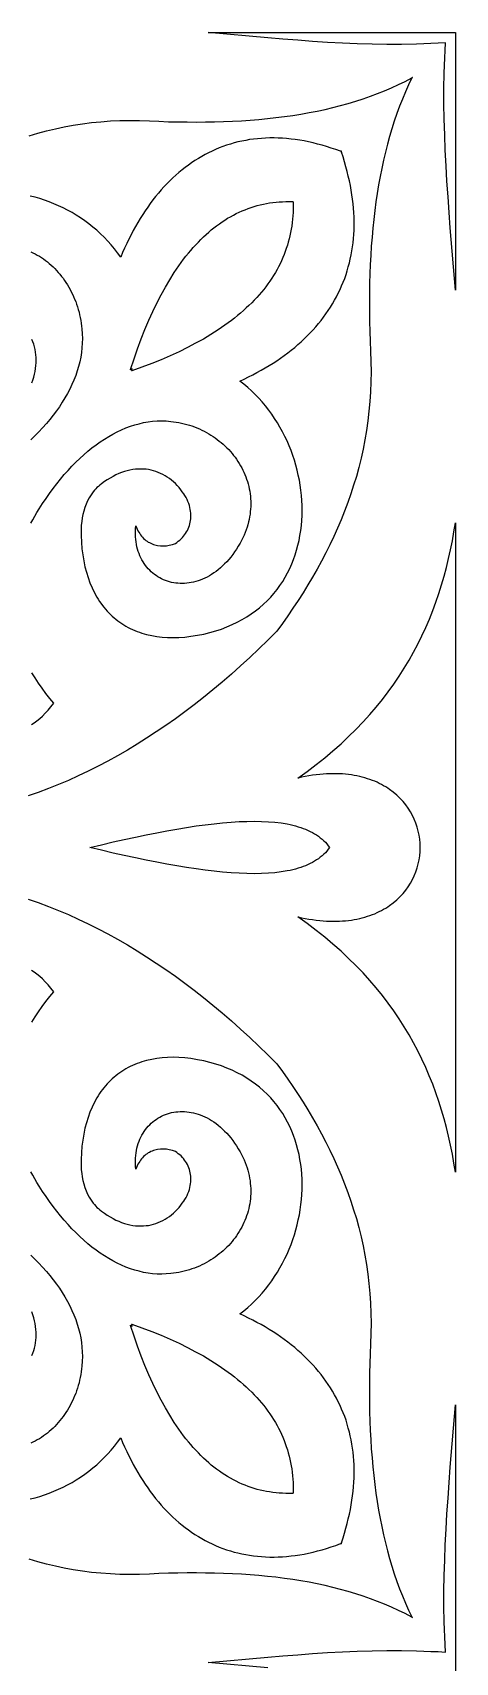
# Model space of a CAD drawing. Extents: x -375 to 375, y -1025 to 1025.
# Drawn here: x -165.5 to -125, y 156.1 to 312.1 of the extents above; entities that cross this region are included whole.
import ezdxf

# ---------------------------------------------------------------- set-up
doc = ezdxf.new("R2010")
doc.units = 0
doc.layers.add('LAYER_1', color=18, linetype='CONTINUOUS')

msp = doc.modelspace()

# ---------------------------------------------------------------- linework, layer by layer
at = {"layer": 'LAYER_1'}
for points in [[(-125, 287.47), (-125.49, 293.42), (-125.6, 294.9), (-125.71, 296.39), (-125.81, 297.88), (-125.9, 299.37), (-125.97, 300.85), (-126.03, 302.34), (-126.08, 303.82), (-126.1, 305.29), (-126.1, 306.76), (-126.07, 308.23), (-126.05, 308.96), (-126.02, 309.69), (-125.99, 310.41), (-125.94, 311.14), (-126.64, 311.1), (-127.34, 311.06), (-128.04, 311.03), (-128.74, 311), (-130.15, 310.98), (-131.56, 310.98), (-132.98, 311), (-134.4, 311.04), (-135.83, 311.11), (-137.25, 311.18), (-138.68, 311.28), (-140.11, 311.38), (-141.55, 311.49), (-142.98, 311.61), (-148.69, 312.12), (-125, 312.12)], [(-140.59, 295.94), (-140.58, 295.94), (-140.59, 295.93), (-140.59, 295.9), (-140.56, 295.9), (-140.55, 295.91), (-140.55, 295.9), (-140.53, 295.9), (-140.55, 295.88), (-140.54, 295.55), (-140.55, 295.22), (-140.56, 294.89), (-140.58, 294.56), (-140.6, 294.24), (-140.64, 293.92), (-140.68, 293.6), (-140.73, 293.29), (-140.79, 292.97), (-140.85, 292.66), (-140.93, 292.36), (-141.01, 292.05), (-141.1, 291.75), (-141.2, 291.45), (-141.3, 291.15), (-141.41, 290.86), (-141.53, 290.57), (-141.66, 290.28), (-141.8, 289.99), (-141.94, 289.7), (-142.09, 289.42), (-142.25, 289.14), (-142.42, 288.87), (-142.6, 288.59), (-142.78, 288.32), (-142.97, 288.05), (-143.17, 287.79), (-143.37, 287.52), (-143.59, 287.26), (-143.81, 287), (-144.04, 286.75), (-144.28, 286.49), (-144.52, 286.24), (-144.78, 285.99), (-145.04, 285.75), (-145.31, 285.5), (-145.58, 285.26), (-145.87, 285.02), (-146.16, 284.79), (-146.46, 284.56), (-147.08, 284.1), (-147.74, 283.65), (-148.43, 283.21), (-149.14, 282.78), (-149.89, 282.37), (-150.67, 281.96), (-151.48, 281.56), (-152.32, 281.18), (-153.19, 280.8), (-154.1, 280.44), (-155.03, 280.08), (-156, 279.74), (-156.02, 279.72), (-156.02, 279.72), (-156.02, 279.73), (-156.03, 279.72), (-156.03, 279.73), (-156.01, 279.75), (-155.96, 279.91), (-156.12, 279.86), (-156.13, 279.84), (-156.14, 279.84), (-156.13, 279.85), (-156.15, 279.85), (-156.14, 279.85), (-156.13, 279.87), (-155.79, 280.87), (-155.45, 281.85), (-155.1, 282.79), (-154.74, 283.69), (-154.37, 284.57), (-153.99, 285.41), (-153.6, 286.22), (-153.2, 287), (-152.79, 287.75), (-152.37, 288.46), (-151.93, 289.14), (-151.49, 289.79), (-151.27, 290.1), (-151.04, 290.41), (-150.82, 290.7), (-150.58, 290.99), (-150.35, 291.27), (-150.11, 291.54), (-149.87, 291.81), (-149.63, 292.06), (-149.39, 292.31), (-149.14, 292.55), (-148.89, 292.78), (-148.64, 293), (-148.39, 293.22), (-148.13, 293.42), (-147.88, 293.62), (-147.61, 293.81), (-147.35, 294), (-147.08, 294.17), (-146.82, 294.34), (-146.55, 294.49), (-146.27, 294.64), (-146, 294.79), (-145.72, 294.92), (-145.44, 295.04), (-145.15, 295.16), (-144.87, 295.27), (-144.58, 295.37), (-144.29, 295.46), (-144, 295.55), (-143.7, 295.63), (-143.4, 295.69), (-143.1, 295.75), (-142.8, 295.81), (-142.49, 295.85), (-142.18, 295.89), (-141.87, 295.91), (-141.56, 295.93), (-141.25, 295.94), (-140.93, 295.95), (-140.61, 295.94), (-140.59, 295.96)], [(-125, 203.01), (-125.14, 203.87), (-125.29, 204.73), (-125.47, 205.59), (-125.65, 206.44), (-125.86, 207.28), (-126.08, 208.12), (-126.33, 208.95), (-126.59, 209.78), (-126.87, 210.6), (-127.17, 211.42), (-127.5, 212.23), (-127.84, 213.03), (-128.21, 213.82), (-128.6, 214.61), (-129.01, 215.39), (-129.44, 216.16), (-129.9, 216.93), (-130.39, 217.69), (-130.9, 218.44), (-131.44, 219.18), (-132, 219.92), (-132.59, 220.65), (-133.21, 221.37), (-133.85, 222.08), (-134.53, 222.78), (-135.23, 223.47), (-135.96, 224.16), (-136.73, 224.83), (-137.52, 225.5), (-138.35, 226.15), (-139.21, 226.8), (-140.1, 227.44), (-139.74, 227.36), (-139.38, 227.29), (-139.03, 227.23), (-138.68, 227.18), (-138.34, 227.13), (-138, 227.1), (-137.67, 227.07), (-137.35, 227.05), (-137.03, 227.03), (-136.72, 227.03), (-136.42, 227.03), (-136.11, 227.04), (-135.82, 227.06), (-135.53, 227.08), (-135.25, 227.11), (-134.97, 227.14), (-134.7, 227.19), (-134.43, 227.24), (-134.17, 227.29), (-133.92, 227.36), (-133.67, 227.42), (-133.42, 227.5), (-133.19, 227.58), (-132.95, 227.66), (-132.73, 227.75), (-132.51, 227.85), (-132.29, 227.95), (-132.08, 228.06), (-131.88, 228.17), (-131.68, 228.28), (-131.49, 228.4), (-131.31, 228.53), (-130.95, 228.79), (-130.62, 229.07), (-130.31, 229.37), (-130.02, 229.67), (-129.76, 230), (-129.52, 230.33), (-129.3, 230.68), (-129.11, 231.03), (-128.94, 231.39), (-128.79, 231.76), (-128.66, 232.14), (-128.56, 232.52), (-128.48, 232.91), (-128.42, 233.3), (-128.39, 233.7), (-128.38, 234.09), (-128.38, 234.09), (-128.38, 234.09), (-128.39, 234.49), (-128.42, 234.88), (-128.48, 235.27), (-128.56, 235.66), (-128.66, 236.04), (-128.79, 236.42), (-128.94, 236.79), (-129.11, 237.15), (-129.3, 237.51), (-129.52, 237.85), (-129.76, 238.19), (-130.02, 238.51), (-130.31, 238.82), (-130.62, 239.11), (-130.95, 239.39), (-131.31, 239.65), (-131.49, 239.78), (-131.68, 239.9), (-131.88, 240.01), (-132.08, 240.13), (-132.29, 240.23), (-132.51, 240.33), (-132.73, 240.43), (-132.95, 240.52), (-133.19, 240.6), (-133.42, 240.68), (-133.67, 240.76), (-133.92, 240.83), (-134.17, 240.89), (-134.43, 240.94), (-134.7, 240.99), (-134.97, 241.04), (-135.25, 241.07), (-135.53, 241.1), (-135.82, 241.13), (-136.11, 241.14), (-136.42, 241.15), (-136.72, 241.15), (-137.03, 241.15), (-137.35, 241.13), (-137.67, 241.11), (-138, 241.09), (-138.34, 241.05), (-138.68, 241), (-139.03, 240.95), (-139.38, 240.89), (-139.74, 240.82), (-140.1, 240.74), (-139.21, 241.38), (-138.35, 242.03), (-137.52, 242.69), (-136.73, 243.35), (-135.96, 244.03), (-135.23, 244.71), (-134.53, 245.4), (-133.85, 246.11), (-133.21, 246.82), (-132.59, 247.54), (-132, 248.26), (-131.44, 249), (-130.9, 249.74), (-130.39, 250.49), (-129.9, 251.25), (-129.44, 252.02), (-129.01, 252.79), (-128.59, 253.57), (-128.21, 254.36), (-127.84, 255.16), (-127.49, 255.96), (-127.17, 256.77), (-126.87, 257.58), (-126.59, 258.4), (-126.33, 259.23), (-126.08, 260.06), (-125.86, 260.9), (-125.65, 261.75), (-125.47, 262.6), (-125.29, 263.45), (-125.14, 264.31), (-125, 265.18)], [(-143.58, 236.59), (-142.92, 236.56), (-142.29, 236.51), (-141.69, 236.44), (-141.12, 236.34), (-140.84, 236.28), (-140.58, 236.22), (-140.32, 236.16), (-140.06, 236.08), (-139.82, 236), (-139.58, 235.92), (-139.35, 235.83), (-139.12, 235.73), (-138.91, 235.63), (-138.7, 235.52), (-138.5, 235.41), (-138.31, 235.29), (-138.12, 235.16), (-137.95, 235.03), (-137.78, 234.89), (-137.62, 234.74), (-137.46, 234.59), (-137.32, 234.43), (-137.18, 234.26), (-137.05, 234.09), (-137.05, 234.09), (-137.05, 234.09), (-137.05, 234.09), (-137.05, 234.09), (-137.05, 234.09), (-137.05, 234.09), (-137.18, 233.92), (-137.32, 233.75), (-137.46, 233.59), (-137.62, 233.44), (-137.78, 233.29), (-137.95, 233.16), (-138.12, 233.02), (-138.31, 232.9), (-138.5, 232.77), (-138.7, 232.66), (-138.91, 232.55), (-139.12, 232.45), (-139.35, 232.35), (-139.58, 232.26), (-139.82, 232.18), (-140.06, 232.1), (-140.32, 232.03), (-140.58, 231.96), (-140.84, 231.9), (-141.12, 231.84), (-141.69, 231.75), (-142.29, 231.67), (-142.92, 231.62), (-143.58, 231.59), (-144.27, 231.58), (-144.99, 231.59), (-145.73, 231.62), (-146.5, 231.66), (-147.3, 231.73), (-148.12, 231.81), (-148.98, 231.92), (-149.85, 232.04), (-150.76, 232.17), (-151.69, 232.33), (-152.64, 232.5), (-153.62, 232.68), (-154.63, 232.88), (-155.66, 233.09), (-156.72, 233.32), (-157.79, 233.56), (-158.9, 233.82), (-160.03, 234.09), (-160.03, 234.09), (-160.03, 234.09), (-160.03, 234.09), (-160.02, 234.09), (-160.03, 234.09), (-160.03, 234.09), (-160.03, 234.09), (-160.03, 234.09), (-158.9, 234.36), (-157.79, 234.62), (-156.72, 234.86), (-155.66, 235.09), (-154.63, 235.3), (-153.62, 235.5), (-152.64, 235.69), (-151.69, 235.86), (-150.76, 236.01), (-149.85, 236.15), (-148.98, 236.26), (-148.12, 236.37), (-147.3, 236.45), (-146.5, 236.52), (-145.73, 236.57), (-144.99, 236.59), (-144.27, 236.6)], [(-156, 188.44), (-155.03, 188.1), (-154.1, 187.74), (-153.19, 187.38), (-152.32, 187), (-151.48, 186.62), (-150.67, 186.22), (-149.89, 185.81), (-149.14, 185.4), (-148.43, 184.97), (-147.74, 184.53), (-147.08, 184.08), (-146.46, 183.63), (-146.16, 183.39), (-145.87, 183.16), (-145.58, 182.92), (-145.31, 182.68), (-145.04, 182.44), (-144.78, 182.19), (-144.52, 181.94), (-144.28, 181.69), (-144.04, 181.44), (-143.81, 181.18), (-143.59, 180.92), (-143.37, 180.66), (-143.17, 180.4), (-142.97, 180.13), (-142.78, 179.86), (-142.6, 179.59), (-142.42, 179.32), (-142.25, 179.04), (-142.09, 178.76), (-141.94, 178.48), (-141.8, 178.19), (-141.66, 177.91), (-141.53, 177.62), (-141.41, 177.32), (-141.3, 177.03), (-141.2, 176.73), (-141.1, 176.43), (-141.01, 176.13), (-140.93, 175.82), (-140.85, 175.52), (-140.79, 175.21), (-140.73, 174.89), (-140.68, 174.58), (-140.64, 174.26), (-140.6, 173.94), (-140.58, 173.62), (-140.56, 173.29), (-140.55, 172.96), (-140.54, 172.63), (-140.55, 172.3), (-140.53, 172.29), (-140.55, 172.29), (-140.55, 172.27), (-140.56, 172.29), (-140.59, 172.29), (-140.59, 172.25), (-140.58, 172.24), (-140.59, 172.24), (-140.59, 172.22), (-140.61, 172.24), (-140.93, 172.23), (-141.25, 172.24), (-141.56, 172.25), (-141.87, 172.27), (-142.18, 172.3), (-142.49, 172.33), (-142.8, 172.38), (-143.1, 172.43), (-143.4, 172.49), (-143.7, 172.56), (-144, 172.63), (-144.29, 172.72), (-144.58, 172.81), (-144.87, 172.91), (-145.15, 173.02), (-145.44, 173.14), (-145.72, 173.26), (-146, 173.4), (-146.27, 173.54), (-146.55, 173.69), (-146.82, 173.85), (-147.08, 174.01), (-147.35, 174.19), (-147.61, 174.37), (-147.88, 174.56), (-148.13, 174.76), (-148.39, 174.96), (-148.64, 175.18), (-148.89, 175.4), (-149.14, 175.63), (-149.39, 175.87), (-149.63, 176.12), (-149.87, 176.37), (-150.11, 176.64), (-150.35, 176.91), (-150.58, 177.19), (-150.82, 177.48), (-151.04, 177.77), (-151.27, 178.08), (-151.49, 178.39), (-151.93, 179.04), (-152.37, 179.72), (-152.79, 180.43), (-153.2, 181.18), (-153.6, 181.96), (-153.99, 182.77), (-154.37, 183.61), (-154.74, 184.49), (-155.1, 185.39), (-155.45, 186.33), (-155.79, 187.31), (-156.13, 188.31), (-156.14, 188.33), (-156.15, 188.34), (-156.13, 188.33), (-156.14, 188.34), (-156.13, 188.34), (-156.12, 188.32), (-155.96, 188.27), (-156.01, 188.43), (-156.03, 188.45), (-156.03, 188.46), (-156.02, 188.45), (-156.02, 188.46), (-156.02, 188.46)]]:
    msp.add_lwpolyline(points, close=True, dxfattribs=at)
for points in [[(-165.84, 302.24), (-165.01, 302.49), (-164.18, 302.71), (-163.33, 302.91), (-162.48, 303.09), (-161.61, 303.25), (-160.74, 303.39), (-159.86, 303.5), (-158.96, 303.59), (-158.06, 303.66), (-157.14, 303.7), (-156.21, 303.71), (-155.27, 303.7), (-154.32, 303.67), (-153.41, 303.63), (-152.5, 303.59), (-151.6, 303.57), (-150.71, 303.56), (-149.82, 303.55), (-148.94, 303.56), (-148.07, 303.57), (-147.21, 303.6), (-146.35, 303.63), (-145.5, 303.68), (-144.66, 303.74), (-143.83, 303.81), (-143.01, 303.88), (-142.19, 303.98), (-141.39, 304.08), (-140.59, 304.19), (-139.8, 304.32), (-139.02, 304.46), (-138.25, 304.61), (-137.49, 304.77), (-136.74, 304.95), (-136, 305.14), (-135.27, 305.34), (-134.55, 305.55), (-133.84, 305.78), (-133.14, 306.03), (-132.45, 306.28), (-131.78, 306.55), (-131.11, 306.84), (-130.45, 307.14), (-129.81, 307.45), (-129.18, 307.78), (-129.12, 307.84), (-129.13, 307.82), (-129.11, 307.83), (-129.17, 307.78), (-129.48, 307.12), (-129.79, 306.45), (-130.08, 305.76), (-130.35, 305.07), (-130.61, 304.36), (-130.86, 303.65), (-131.09, 302.92), (-131.31, 302.18), (-131.52, 301.43), (-131.71, 300.67), (-131.9, 299.9), (-132.06, 299.12), (-132.22, 298.33), (-132.37, 297.53), (-132.5, 296.72), (-132.62, 295.9), (-132.73, 295.07), (-132.83, 294.23), (-132.92, 293.38), (-132.99, 292.53), (-133.06, 291.66), (-133.11, 290.79), (-133.16, 289.91), (-133.19, 289.02), (-133.22, 288.12), (-133.23, 287.21), (-133.24, 286.3), (-133.23, 285.37), (-133.22, 284.45), (-133.2, 283.51), (-133.16, 282.56), (-133.12, 281.61), (-133.09, 280.63), (-133.08, 279.65), (-133.1, 278.68), (-133.14, 277.73), (-133.2, 276.79), (-133.28, 275.86), (-133.39, 274.94), (-133.52, 274.03), (-133.68, 273.13), (-133.85, 272.24), (-134.04, 271.36), (-134.26, 270.49), (-134.49, 269.63), (-134.75, 268.78), (-135.02, 267.94), (-135.31, 267.11), (-135.62, 266.28), (-135.95, 265.47), (-136.29, 264.66), (-136.65, 263.86), (-137.03, 263.07), (-137.42, 262.29), (-137.83, 261.51), (-138.25, 260.74), (-138.69, 259.98), (-139.14, 259.23), (-139.6, 258.48), (-140.08, 257.73), (-140.57, 257), (-141.07, 256.26), (-141.58, 255.54), (-142.1, 254.82), (-142.97, 253.95), (-143.83, 253.11), (-144.71, 252.28), (-145.58, 251.48), (-146.46, 250.69), (-147.35, 249.93), (-148.24, 249.19), (-149.13, 248.46), (-150.03, 247.76), (-150.93, 247.07), (-151.83, 246.41), (-152.74, 245.77), (-153.66, 245.15), (-154.58, 244.55), (-155.5, 243.97), (-156.43, 243.41), (-157.36, 242.88), (-158.29, 242.36), (-159.23, 241.87), (-160.18, 241.4), (-161.13, 240.95), (-162.08, 240.52), (-163.04, 240.12), (-164, 239.74), (-164.97, 239.37), (-165.94, 239.04)], [(-165.69, 265.14), (-165.5, 265.48), (-165.3, 265.83), (-165.09, 266.18), (-164.88, 266.53), (-164.55, 267.03), (-164.22, 267.52), (-163.88, 268), (-163.54, 268.47), (-163.19, 268.92), (-162.84, 269.36), (-162.48, 269.79), (-162.11, 270.2), (-161.74, 270.59), (-161.37, 270.98), (-160.99, 271.34), (-160.61, 271.69), (-160.22, 272.03), (-159.82, 272.35), (-159.43, 272.65), (-159.03, 272.93), (-158.63, 273.2), (-158.22, 273.45), (-157.81, 273.68), (-157.4, 273.9), (-156.98, 274.09), (-156.56, 274.27), (-156.14, 274.42), (-155.72, 274.56), (-155.29, 274.67), (-154.87, 274.77), (-154.44, 274.84), (-154.01, 274.9), (-153.58, 274.93), (-153.14, 274.94), (-152.71, 274.93), (-152.27, 274.89), (-152.01, 274.86), (-151.75, 274.82), (-151.49, 274.78), (-151.23, 274.72), (-150.98, 274.67), (-150.73, 274.6), (-150.48, 274.53), (-150.24, 274.45), (-150, 274.36), (-149.76, 274.27), (-149.53, 274.17), (-149.3, 274.06), (-149.08, 273.95), (-148.85, 273.83), (-148.64, 273.71), (-148.42, 273.58), (-148.22, 273.45), (-148.01, 273.31), (-147.81, 273.16), (-147.62, 273.01), (-147.43, 272.86), (-147.25, 272.7), (-147.07, 272.53), (-146.89, 272.36), (-146.72, 272.19), (-146.56, 272.01), (-146.4, 271.83), (-146.25, 271.64), (-146.11, 271.45), (-145.97, 271.26), (-145.83, 271.06), (-145.71, 270.86), (-145.58, 270.65), (-145.47, 270.44), (-145.36, 270.23), (-145.26, 270.02), (-145.17, 269.8), (-145.08, 269.58), (-145, 269.35), (-144.92, 269.13), (-144.86, 268.9), (-144.8, 268.67), (-144.75, 268.43), (-144.7, 268.2), (-144.67, 267.96), (-144.64, 267.72), (-144.62, 267.48), (-144.61, 267.24), (-144.61, 266.99), (-144.61, 266.75), (-144.62, 266.5), (-144.65, 266.25), (-144.68, 266.01), (-144.72, 265.76), (-144.76, 265.51), (-144.82, 265.26), (-144.89, 265), (-144.96, 264.75), (-145.05, 264.5), (-145.15, 264.25), (-145.25, 264), (-145.37, 263.75), (-145.49, 263.49), (-145.62, 263.24), (-145.8, 262.95), (-145.97, 262.67), (-146.15, 262.4), (-146.34, 262.15), (-146.52, 261.9), (-146.72, 261.67), (-146.91, 261.45), (-147.11, 261.24), (-147.31, 261.05), (-147.52, 260.86), (-147.72, 260.69), (-147.93, 260.53), (-148.14, 260.38), (-148.36, 260.24), (-148.57, 260.11), (-148.79, 259.99), (-149, 259.88), (-149.22, 259.79), (-149.44, 259.7), (-149.66, 259.62), (-149.87, 259.56), (-150.09, 259.5), (-150.31, 259.46), (-150.52, 259.42), (-150.74, 259.4), (-150.95, 259.38), (-151.17, 259.38), (-151.38, 259.38), (-151.58, 259.39), (-151.79, 259.41), (-151.99, 259.44), (-152.19, 259.48), (-152.39, 259.53), (-152.59, 259.59), (-152.78, 259.66), (-152.96, 259.73), (-153.15, 259.82), (-153.32, 259.91), (-153.5, 260.01), (-153.67, 260.12), (-153.83, 260.24), (-153.99, 260.36), (-154.14, 260.49), (-154.29, 260.63), (-154.43, 260.78), (-154.57, 260.94), (-154.69, 261.1), (-154.81, 261.27), (-154.93, 261.45), (-155.04, 261.63), (-155.14, 261.82), (-155.23, 262.02), (-155.31, 262.23), (-155.39, 262.44), (-155.45, 262.65), (-155.51, 262.88), (-155.56, 263.11), (-155.6, 263.35), (-155.63, 263.59), (-155.65, 263.84), (-155.66, 264.09), (-155.65, 264.35), (-155.64, 264.62), (-155.62, 264.89), (-155.56, 264.72), (-155.49, 264.57), (-155.42, 264.42), (-155.34, 264.28), (-155.25, 264.15), (-155.17, 264.02), (-155.07, 263.9), (-154.97, 263.79), (-154.87, 263.69), (-154.77, 263.59), (-154.66, 263.5), (-154.54, 263.42), (-154.43, 263.34), (-154.31, 263.28), (-154.18, 263.22), (-154.06, 263.16), (-153.93, 263.11), (-153.8, 263.07), (-153.66, 263.04), (-153.53, 263.01), (-153.26, 262.98), (-152.97, 262.97), (-152.69, 262.99), (-152.41, 263.04), (-152.12, 263.11), (-151.83, 263.2), (-151.69, 263.3), (-151.55, 263.41), (-151.41, 263.52), (-151.28, 263.64), (-151.16, 263.76), (-151.05, 263.89), (-150.95, 264.02), (-150.85, 264.16), (-150.76, 264.3), (-150.68, 264.44), (-150.61, 264.59), (-150.54, 264.75), (-150.49, 264.91), (-150.44, 265.07), (-150.4, 265.24), (-150.37, 265.4), (-150.35, 265.57), (-150.34, 265.75), (-150.34, 265.93), (-150.35, 266.1), (-150.37, 266.28), (-150.4, 266.47), (-150.44, 266.65), (-150.49, 266.84), (-150.55, 267.02), (-150.63, 267.21), (-150.71, 267.4), (-150.81, 267.59), (-150.92, 267.78), (-151.03, 267.97), (-151.17, 268.16), (-151.31, 268.34), (-151.48, 268.55), (-151.65, 268.74), (-151.83, 268.93), (-152.01, 269.1), (-152.2, 269.26), (-152.4, 269.42), (-152.6, 269.56), (-152.81, 269.69), (-153.03, 269.81), (-153.24, 269.91), (-153.47, 270.01), (-153.69, 270.09), (-153.93, 270.17), (-154.16, 270.23), (-154.4, 270.27), (-154.64, 270.31), (-154.89, 270.33), (-155.14, 270.33), (-155.4, 270.33), (-155.65, 270.31), (-155.91, 270.27), (-156.18, 270.23), (-156.44, 270.16), (-156.71, 270.09), (-156.98, 269.99), (-157.25, 269.89), (-157.53, 269.76), (-157.8, 269.63), (-158.08, 269.47), (-158.36, 269.3), (-158.63, 269.12), (-158.91, 268.91), (-159.06, 268.8), (-159.2, 268.67), (-159.34, 268.55), (-159.46, 268.42), (-159.58, 268.29), (-159.7, 268.15), (-159.9, 267.87), (-160.09, 267.58), (-160.25, 267.27), (-160.39, 266.96), (-160.51, 266.64), (-160.61, 266.31), (-160.69, 265.98), (-160.75, 265.65), (-160.8, 265.31), (-160.84, 264.97), (-160.85, 264.63), (-160.86, 264.29), (-160.85, 263.95), (-160.83, 263.32), (-160.78, 262.7), (-160.7, 262.11), (-160.61, 261.53), (-160.49, 260.98), (-160.35, 260.44), (-160.19, 259.93), (-160.01, 259.43), (-159.81, 258.96), (-159.71, 258.73), (-159.59, 258.51), (-159.48, 258.29), (-159.35, 258.07), (-159.23, 257.87), (-159.09, 257.66), (-158.96, 257.47), (-158.81, 257.27), (-158.67, 257.09), (-158.52, 256.91), (-158.36, 256.73), (-158.2, 256.56), (-158.04, 256.4), (-157.87, 256.24), (-157.69, 256.08), (-157.52, 255.94), (-157.33, 255.8), (-157.15, 255.66), (-156.96, 255.53), (-156.76, 255.41), (-156.56, 255.29), (-156.36, 255.17), (-156.15, 255.07), (-155.94, 254.97), (-155.72, 254.87), (-155.5, 254.78), (-155.28, 254.7), (-155.05, 254.62), (-154.82, 254.55), (-154.59, 254.49), (-154.1, 254.38), (-153.61, 254.29), (-153.1, 254.23), (-152.57, 254.2), (-152.04, 254.19), (-151.49, 254.2), (-150.92, 254.24), (-150.34, 254.31), (-149.72, 254.41), (-149.11, 254.53), (-148.53, 254.67), (-147.96, 254.83), (-147.42, 255.01), (-146.89, 255.21), (-146.39, 255.43), (-145.9, 255.66), (-145.44, 255.91), (-144.99, 256.17), (-144.56, 256.45), (-144.15, 256.74), (-143.76, 257.05), (-143.39, 257.38), (-143.04, 257.71), (-142.7, 258.06), (-142.39, 258.42), (-142.09, 258.79), (-141.81, 259.18), (-141.55, 259.57), (-141.31, 259.98), (-141.08, 260.39), (-140.87, 260.81), (-140.68, 261.24), (-140.51, 261.68), (-140.35, 262.12), (-140.21, 262.57), (-140.09, 263.03), (-139.98, 263.49), (-139.89, 263.96), (-139.81, 264.43), (-139.76, 264.91), (-139.72, 265.39), (-139.69, 265.87), (-139.68, 266.35), (-139.69, 266.83), (-139.71, 267.32), (-139.75, 267.81), (-139.8, 268.29), (-139.87, 268.78), (-139.95, 269.26), (-140.05, 269.74), (-140.16, 270.22), (-140.28, 270.7), (-140.43, 271.17), (-140.58, 271.64), (-140.75, 272.1), (-140.93, 272.56), (-141.13, 273.02), (-141.34, 273.46), (-141.57, 273.9), (-141.81, 274.34), (-142.06, 274.76), (-142.32, 275.18), (-142.6, 275.59), (-142.89, 275.98), (-143.2, 276.37), (-143.51, 276.75), (-143.84, 277.11), (-144.19, 277.47), (-144.54, 277.81), (-144.9, 278.14), (-145.28, 278.45), (-145.67, 278.75), (-145.24, 278.95), (-144.83, 279.15), (-144.41, 279.35), (-144.01, 279.57), (-143.61, 279.78), (-143.22, 280.01), (-142.84, 280.23), (-142.47, 280.47), (-142.11, 280.7), (-141.75, 280.95), (-141.4, 281.19), (-141.06, 281.45), (-140.73, 281.71), (-140.4, 281.97), (-140.09, 282.24), (-139.78, 282.51), (-139.48, 282.79), (-139.19, 283.07), (-138.91, 283.36), (-138.64, 283.65), (-138.38, 283.95), (-138.12, 284.25), (-137.87, 284.56), (-137.63, 284.87), (-137.41, 285.18), (-137.19, 285.5), (-136.97, 285.83), (-136.77, 286.16), (-136.58, 286.49), (-136.39, 286.83), (-136.22, 287.17), (-136.05, 287.52), (-135.9, 287.87), (-135.75, 288.22), (-135.61, 288.58), (-135.48, 288.95), (-135.37, 289.31), (-135.26, 289.69), (-135.16, 290.06), (-135.07, 290.44), (-134.99, 290.83), (-134.92, 291.21), (-134.86, 291.6), (-134.8, 292), (-134.76, 292.4), (-134.73, 292.8), (-134.71, 293.21), (-134.7, 293.62), (-134.7, 294.04), (-134.71, 294.45), (-134.73, 294.88), (-134.76, 295.3), (-134.8, 295.73), (-134.85, 296.16), (-134.91, 296.6), (-134.98, 297.04), (-135.06, 297.48), (-135.15, 297.93), (-135.26, 298.38), (-135.37, 298.83), (-135.49, 299.28), (-135.63, 299.74), (-135.77, 300.21), (-135.93, 300.67), (-135.89, 300.71), (-135.91, 300.71), (-135.92, 300.71), (-135.93, 300.71), (-135.94, 300.72), (-135.95, 300.72), (-135.94, 300.73), (-135.94, 300.74), (-135.94, 300.74), (-135.96, 300.73), (-135.96, 300.74), (-135.97, 300.75), (-135.96, 300.76), (-135.96, 300.77), (-135.96, 300.79), (-136, 300.75), (-136.45, 300.91), (-136.9, 301.06), (-137.34, 301.2), (-137.78, 301.33), (-138.21, 301.45), (-138.64, 301.56), (-139.07, 301.65), (-139.5, 301.74), (-139.92, 301.81), (-140.34, 301.87), (-140.75, 301.93), (-141.17, 301.97), (-141.57, 302), (-141.98, 302.02), (-142.38, 302.03), (-142.78, 302.03), (-143.18, 302.02), (-143.57, 301.99), (-143.95, 301.96), (-144.34, 301.92), (-144.72, 301.87), (-145.09, 301.8), (-145.47, 301.73), (-145.84, 301.65), (-146.2, 301.55), (-146.56, 301.45), (-146.92, 301.33), (-147.27, 301.21), (-147.62, 301.08), (-147.97, 300.93), (-148.31, 300.78), (-148.65, 300.62), (-148.98, 300.45), (-149.31, 300.26), (-149.63, 300.07), (-149.95, 299.87), (-150.27, 299.66), (-150.58, 299.44), (-150.89, 299.21), (-151.19, 298.97), (-151.49, 298.73), (-151.79, 298.47), (-152.08, 298.2), (-152.36, 297.93), (-152.64, 297.65), (-152.92, 297.35), (-153.19, 297.05), (-153.46, 296.74), (-153.72, 296.42), (-153.98, 296.09), (-154.23, 295.76), (-154.48, 295.41), (-154.72, 295.06), (-154.96, 294.69), (-155.2, 294.32), (-155.43, 293.94), (-155.65, 293.56), (-155.87, 293.16), (-156.08, 292.76), (-156.29, 292.34), (-156.49, 291.92), (-156.69, 291.49), (-156.88, 291.06), (-157.07, 290.61), (-157.36, 291.02), (-157.66, 291.41), (-157.98, 291.79), (-158.31, 292.16), (-158.65, 292.52), (-159, 292.86), (-159.36, 293.19), (-159.73, 293.5), (-160.11, 293.81), (-160.51, 294.1), (-160.91, 294.37), (-161.32, 294.63), (-161.73, 294.88), (-162.15, 295.12), (-162.58, 295.34), (-163.02, 295.54), (-163.46, 295.73), (-163.91, 295.91), (-164.36, 296.07), (-164.81, 296.22), (-165.27, 296.35), (-165.73, 296.47)], [(-165.68, 291.14), (-165.47, 291.04), (-165.26, 290.94), (-165.06, 290.82), (-164.86, 290.7), (-164.66, 290.58), (-164.47, 290.45), (-164.28, 290.31), (-164.09, 290.16), (-163.91, 290.01), (-163.73, 289.85), (-163.55, 289.69), (-163.38, 289.52), (-163.21, 289.34), (-163.05, 289.16), (-162.89, 288.98), (-162.74, 288.78), (-162.59, 288.59), (-162.45, 288.38), (-162.31, 288.18), (-162.17, 287.97), (-162.04, 287.75), (-161.92, 287.53), (-161.8, 287.3), (-161.69, 287.07), (-161.58, 286.84), (-161.48, 286.6), (-161.38, 286.36), (-161.29, 286.11), (-161.21, 285.86), (-161.13, 285.61), (-161.06, 285.35), (-161, 285.09), (-160.94, 284.83), (-160.89, 284.56), (-160.85, 284.29), (-160.81, 284.02), (-160.78, 283.74), (-160.75, 283.29), (-160.74, 282.84), (-160.75, 282.39), (-160.78, 281.94), (-160.83, 281.49), (-160.9, 281.05), (-160.99, 280.6), (-161.1, 280.16), (-161.23, 279.72), (-161.38, 279.28), (-161.55, 278.85), (-161.74, 278.42), (-161.94, 277.99), (-162.17, 277.56), (-162.41, 277.14), (-162.66, 276.72), (-162.94, 276.3), (-163.23, 275.89), (-163.53, 275.48), (-163.86, 275.08), (-164.19, 274.68), (-164.55, 274.28), (-164.91, 273.89), (-165.3, 273.51), (-165.69, 273.13)], [(-165.59, 278.57), (-165.49, 278.85), (-165.4, 279.13), (-165.33, 279.41), (-165.27, 279.68), (-165.22, 279.96), (-165.19, 280.23), (-165.17, 280.5), (-165.16, 280.76), (-165.17, 281.02), (-165.19, 281.28), (-165.22, 281.53), (-165.27, 281.78), (-165.33, 282.03), (-165.39, 282.27), (-165.47, 282.5), (-165.57, 282.74)], [(-165.62, 245.88), (-165.35, 246.04), (-165.09, 246.23), (-164.83, 246.44), (-164.56, 246.68), (-164.29, 246.95), (-164.02, 247.24), (-163.75, 247.56), (-163.48, 247.9), (-163.87, 248.37), (-164.24, 248.85), (-164.6, 249.34), (-164.94, 249.83), (-165.26, 250.33), (-165.57, 250.83)], [(-165.94, 229.15), (-164.97, 228.81), (-164, 228.45), (-163.04, 228.06), (-162.08, 227.66), (-161.13, 227.23), (-160.18, 226.78), (-159.23, 226.31), (-158.29, 225.82), (-157.36, 225.3), (-156.43, 224.77), (-155.5, 224.21), (-154.58, 223.63), (-153.66, 223.03), (-152.74, 222.41), (-151.83, 221.77), (-150.93, 221.11), (-150.03, 220.42), (-149.13, 219.72), (-148.24, 219), (-147.35, 218.25), (-146.46, 217.49), (-145.58, 216.7), (-144.71, 215.9), (-143.83, 215.07), (-142.97, 214.23), (-142.1, 213.36), (-141.58, 212.64), (-141.07, 211.92), (-140.57, 211.19), (-140.08, 210.45), (-139.6, 209.71), (-139.14, 208.96), (-138.69, 208.2), (-138.25, 207.44), (-137.83, 206.67), (-137.42, 205.89), (-137.03, 205.11), (-136.65, 204.32), (-136.29, 203.52), (-135.95, 202.71), (-135.62, 201.9), (-135.31, 201.07), (-135.02, 200.24), (-134.75, 199.4), (-134.49, 198.55), (-134.26, 197.69), (-134.04, 196.82), (-133.85, 195.94), (-133.68, 195.05), (-133.52, 194.15), (-133.39, 193.25), (-133.28, 192.33), (-133.2, 191.39), (-133.14, 190.45), (-133.1, 189.5), (-133.08, 188.53), (-133.09, 187.56), (-133.12, 186.57), (-133.16, 185.62), (-133.2, 184.67), (-133.22, 183.74), (-133.23, 182.81), (-133.24, 181.89), (-133.23, 180.97), (-133.22, 180.06), (-133.19, 179.17), (-133.16, 178.28), (-133.11, 177.39), (-133.06, 176.52), (-132.99, 175.65), (-132.92, 174.8), (-132.83, 173.95), (-132.73, 173.11), (-132.62, 172.28), (-132.5, 171.46), (-132.37, 170.65), (-132.22, 169.85), (-132.06, 169.06), (-131.9, 168.28), (-131.71, 167.51), (-131.52, 166.75), (-131.31, 166), (-131.09, 165.26), (-130.86, 164.53), (-130.61, 163.82), (-130.35, 163.11), (-130.08, 162.42), (-129.79, 161.74), (-129.48, 161.07), (-129.17, 160.41), (-129.11, 160.35), (-129.13, 160.36), (-129.12, 160.34), (-129.18, 160.4), (-129.81, 160.73), (-130.45, 161.04), (-131.11, 161.34), (-131.78, 161.63), (-132.45, 161.9), (-133.14, 162.16), (-133.84, 162.4), (-134.55, 162.63), (-135.27, 162.84), (-136, 163.05), (-136.74, 163.24), (-137.49, 163.41), (-138.25, 163.57), (-139.02, 163.73), (-139.8, 163.86), (-140.59, 163.99), (-141.39, 164.1), (-142.19, 164.21), (-143.01, 164.3), (-143.83, 164.38), (-144.66, 164.44), (-145.5, 164.5), (-146.35, 164.55), (-147.21, 164.58), (-148.07, 164.61), (-148.94, 164.62), (-149.82, 164.63), (-150.71, 164.63), (-151.6, 164.61), (-152.5, 164.59), (-153.41, 164.56), (-154.32, 164.51), (-155.27, 164.48), (-156.21, 164.47), (-157.14, 164.48), (-158.06, 164.53), (-158.96, 164.59), (-159.86, 164.68), (-160.74, 164.79), (-161.61, 164.93), (-162.48, 165.09), (-163.33, 165.27), (-164.18, 165.47), (-165.01, 165.7), (-165.84, 165.94)], [(-165.57, 217.35), (-165.26, 217.86), (-164.94, 218.35), (-164.6, 218.85), (-164.24, 219.33), (-163.87, 219.81), (-163.48, 220.28), (-163.75, 220.62), (-164.02, 220.94), (-164.29, 221.24), (-164.56, 221.5), (-164.83, 221.74), (-165.09, 221.95), (-165.35, 222.14), (-165.62, 222.3)], [(-165.73, 171.71), (-165.27, 171.83), (-164.81, 171.96), (-164.36, 172.11), (-163.91, 172.27), (-163.46, 172.45), (-163.02, 172.64), (-162.58, 172.84), (-162.15, 173.06), (-161.73, 173.3), (-161.32, 173.55), (-160.91, 173.81), (-160.51, 174.09), (-160.11, 174.37), (-159.73, 174.68), (-159.36, 174.99), (-159, 175.32), (-158.65, 175.67), (-158.31, 176.02), (-157.98, 176.39), (-157.66, 176.77), (-157.36, 177.16), (-157.07, 177.57), (-156.88, 177.12), (-156.69, 176.69), (-156.49, 176.26), (-156.29, 175.84), (-156.08, 175.42), (-155.87, 175.02), (-155.65, 174.62), (-155.43, 174.24), (-155.2, 173.86), (-154.96, 173.49), (-154.72, 173.12), (-154.48, 172.77), (-154.23, 172.43), (-153.98, 172.09), (-153.72, 171.76), (-153.46, 171.44), (-153.19, 171.13), (-152.92, 170.83), (-152.64, 170.54), (-152.36, 170.25), (-152.08, 169.98), (-151.79, 169.71), (-151.49, 169.45), (-151.19, 169.21), (-150.89, 168.97), (-150.58, 168.74), (-150.27, 168.52), (-149.95, 168.31), (-149.63, 168.11), (-149.31, 167.92), (-148.98, 167.74), (-148.65, 167.56), (-148.31, 167.4), (-147.97, 167.25), (-147.62, 167.1), (-147.27, 166.97), (-146.92, 166.85), (-146.56, 166.73), (-146.2, 166.63), (-145.84, 166.54), (-145.47, 166.45), (-145.09, 166.38), (-144.72, 166.32), (-144.34, 166.26), (-143.95, 166.22), (-143.57, 166.19), (-143.18, 166.17), (-142.78, 166.15), (-142.38, 166.15), (-141.98, 166.16), (-141.57, 166.18), (-141.17, 166.21), (-140.75, 166.26), (-140.34, 166.31), (-139.92, 166.37), (-139.5, 166.44), (-139.07, 166.53), (-138.64, 166.63), (-138.21, 166.73), (-137.78, 166.85), (-137.34, 166.98), (-136.9, 167.12), (-136.45, 167.27), (-136, 167.44), (-135.96, 167.39), (-135.96, 167.41), (-135.96, 167.42), (-135.97, 167.43), (-135.96, 167.44), (-135.96, 167.45), (-135.94, 167.44), (-135.94, 167.44), (-135.94, 167.45), (-135.95, 167.46), (-135.94, 167.46), (-135.93, 167.48), (-135.92, 167.47), (-135.91, 167.47), (-135.89, 167.47), (-135.93, 167.51), (-135.77, 167.98), (-135.63, 168.44), (-135.49, 168.9), (-135.37, 169.35), (-135.26, 169.81), (-135.15, 170.26), (-135.06, 170.7), (-134.98, 171.14), (-134.91, 171.58), (-134.85, 172.02), (-134.8, 172.45), (-134.76, 172.88), (-134.73, 173.31), (-134.71, 173.73), (-134.7, 174.15), (-134.7, 174.56), (-134.71, 174.97), (-134.73, 175.38), (-134.76, 175.78), (-134.8, 176.18), (-134.86, 176.58), (-134.92, 176.97), (-134.99, 177.36), (-135.07, 177.74), (-135.16, 178.12), (-135.26, 178.5), (-135.37, 178.87), (-135.48, 179.24), (-135.61, 179.6), (-135.75, 179.96), (-135.9, 180.31), (-136.05, 180.66), (-136.22, 181.01), (-136.39, 181.35), (-136.58, 181.69), (-136.77, 182.02), (-136.97, 182.35), (-137.19, 182.68), (-137.41, 183), (-137.63, 183.31), (-137.87, 183.63), (-138.12, 183.93), (-138.38, 184.23), (-138.64, 184.53), (-138.91, 184.82), (-139.19, 185.11), (-139.48, 185.39), (-139.78, 185.67), (-140.09, 185.94), (-140.4, 186.21), (-140.73, 186.48), (-141.06, 186.73), (-141.4, 186.99), (-141.75, 187.24), (-142.11, 187.48), (-142.47, 187.72), (-142.84, 187.95), (-143.22, 188.18), (-143.61, 188.4), (-144.01, 188.62), (-144.41, 188.83), (-144.83, 189.03), (-145.24, 189.23), (-145.67, 189.43), (-145.28, 189.73), (-144.9, 190.04), (-144.54, 190.37), (-144.19, 190.71), (-143.84, 191.07), (-143.51, 191.43), (-143.2, 191.81), (-142.89, 192.2), (-142.6, 192.6), (-142.32, 193), (-142.06, 193.42), (-141.81, 193.84), (-141.57, 194.28), (-141.34, 194.72), (-141.13, 195.16), (-140.93, 195.62), (-140.75, 196.08), (-140.58, 196.54), (-140.43, 197.01), (-140.28, 197.48), (-140.16, 197.96), (-140.05, 198.44), (-139.95, 198.92), (-139.87, 199.41), (-139.8, 199.89), (-139.75, 200.38), (-139.71, 200.86), (-139.69, 201.35), (-139.68, 201.83), (-139.69, 202.32), (-139.72, 202.8), (-139.76, 203.28), (-139.81, 203.75), (-139.89, 204.22), (-139.98, 204.69), (-140.09, 205.15), (-140.21, 205.61), (-140.35, 206.06), (-140.51, 206.5), (-140.68, 206.94), (-140.87, 207.37), (-141.08, 207.79), (-141.31, 208.21), (-141.55, 208.61), (-141.81, 209), (-142.09, 209.39), (-142.39, 209.76), (-142.7, 210.12), (-143.04, 210.47), (-143.39, 210.8), (-143.76, 211.13), (-144.15, 211.44), (-144.56, 211.73), (-144.99, 212.01), (-145.44, 212.28), (-145.9, 212.52), (-146.39, 212.76), (-146.89, 212.97), (-147.42, 213.17), (-147.96, 213.35), (-148.53, 213.51), (-149.11, 213.65), (-149.72, 213.77), (-150.34, 213.87), (-150.92, 213.94), (-151.49, 213.98), (-152.04, 214), (-152.57, 213.99), (-153.1, 213.95), (-153.61, 213.89), (-154.1, 213.8), (-154.59, 213.69), (-154.82, 213.63), (-155.05, 213.56), (-155.28, 213.48), (-155.5, 213.4), (-155.72, 213.31), (-155.94, 213.21), (-156.15, 213.11), (-156.36, 213.01), (-156.56, 212.89), (-156.76, 212.78), (-156.96, 212.65), (-157.15, 212.52), (-157.33, 212.39), (-157.52, 212.24), (-157.69, 212.1), (-157.87, 211.94), (-158.04, 211.79), (-158.2, 211.62), (-158.36, 211.45), (-158.52, 211.28), (-158.67, 211.09), (-158.81, 210.91), (-158.96, 210.72), (-159.09, 210.52), (-159.23, 210.32), (-159.35, 210.11), (-159.48, 209.89), (-159.59, 209.68), (-159.71, 209.45), (-159.81, 209.22), (-160.01, 208.75), (-160.19, 208.25), (-160.35, 207.74), (-160.49, 207.2), (-160.61, 206.65), (-160.7, 206.07), (-160.78, 205.48), (-160.83, 204.86), (-160.85, 204.23), (-160.86, 203.9), (-160.85, 203.56), (-160.84, 203.22), (-160.8, 202.87), (-160.75, 202.54), (-160.69, 202.2), (-160.61, 201.87), (-160.51, 201.54), (-160.39, 201.22), (-160.25, 200.91), (-160.09, 200.61), (-159.9, 200.31), (-159.7, 200.03), (-159.58, 199.9), (-159.46, 199.76), (-159.34, 199.63), (-159.2, 199.51), (-159.06, 199.39), (-158.91, 199.27), (-158.63, 199.07), (-158.36, 198.88), (-158.08, 198.71), (-157.8, 198.56), (-157.53, 198.42), (-157.25, 198.3), (-156.98, 198.19), (-156.71, 198.1), (-156.44, 198.02), (-156.18, 197.96), (-155.91, 197.91), (-155.65, 197.87), (-155.4, 197.85), (-155.14, 197.85), (-154.89, 197.86), (-154.64, 197.88), (-154.4, 197.91), (-154.16, 197.96), (-153.93, 198.02), (-153.69, 198.09), (-153.47, 198.17), (-153.24, 198.27), (-153.03, 198.37), (-152.81, 198.49), (-152.6, 198.62), (-152.4, 198.77), (-152.2, 198.92), (-152.01, 199.08), (-151.83, 199.26), (-151.65, 199.44), (-151.48, 199.63), (-151.31, 199.84), (-151.17, 200.03), (-151.03, 200.21), (-150.92, 200.4), (-150.81, 200.59), (-150.71, 200.78), (-150.63, 200.97), (-150.55, 201.16), (-150.49, 201.35), (-150.44, 201.53), (-150.4, 201.71), (-150.37, 201.9), (-150.35, 202.08), (-150.34, 202.26), (-150.34, 202.43), (-150.35, 202.61), (-150.37, 202.78), (-150.4, 202.95), (-150.44, 203.11), (-150.49, 203.27), (-150.54, 203.43), (-150.61, 203.59), (-150.68, 203.74), (-150.76, 203.88), (-150.85, 204.03), (-150.95, 204.16), (-151.05, 204.3), (-151.16, 204.42), (-151.28, 204.55), (-151.41, 204.66), (-151.55, 204.77), (-151.69, 204.88), (-151.83, 204.98), (-152.12, 205.07), (-152.41, 205.14), (-152.69, 205.19), (-152.97, 205.21), (-153.26, 205.2), (-153.53, 205.17), (-153.66, 205.14), (-153.8, 205.11), (-153.93, 205.07), (-154.06, 205.02), (-154.18, 204.97), (-154.31, 204.9), (-154.43, 204.84), (-154.54, 204.76), (-154.66, 204.68), (-154.77, 204.59), (-154.87, 204.49), (-154.97, 204.39), (-155.07, 204.28), (-155.17, 204.16), (-155.25, 204.03), (-155.34, 203.9), (-155.42, 203.76), (-155.49, 203.61), (-155.56, 203.46), (-155.62, 203.29), (-155.64, 203.56), (-155.65, 203.83), (-155.66, 204.09), (-155.65, 204.34), (-155.63, 204.59), (-155.6, 204.84), (-155.56, 205.07), (-155.51, 205.3), (-155.45, 205.53), (-155.39, 205.75), (-155.31, 205.96), (-155.23, 206.16), (-155.14, 206.36), (-155.04, 206.55), (-154.93, 206.73), (-154.81, 206.91), (-154.69, 207.08), (-154.57, 207.24), (-154.43, 207.4), (-154.29, 207.55), (-154.14, 207.69), (-153.99, 207.82), (-153.83, 207.95), (-153.67, 208.06), (-153.5, 208.17), (-153.32, 208.27), (-153.15, 208.36), (-152.96, 208.45), (-152.78, 208.52), (-152.59, 208.59), (-152.39, 208.65), (-152.19, 208.7), (-151.99, 208.74), (-151.79, 208.77), (-151.58, 208.79), (-151.38, 208.8), (-151.17, 208.81), (-150.95, 208.8), (-150.74, 208.79), (-150.52, 208.76), (-150.31, 208.72), (-150.09, 208.68), (-149.87, 208.62), (-149.66, 208.56), (-149.44, 208.48), (-149.22, 208.4), (-149, 208.3), (-148.79, 208.19), (-148.57, 208.07), (-148.36, 207.95), (-148.14, 207.81), (-147.93, 207.65), (-147.72, 207.49), (-147.52, 207.32), (-147.31, 207.13), (-147.11, 206.94), (-146.91, 206.73), (-146.72, 206.51), (-146.52, 206.28), (-146.34, 206.03), (-146.15, 205.78), (-145.97, 205.51), (-145.8, 205.23), (-145.62, 204.94), (-145.49, 204.69), (-145.37, 204.44), (-145.25, 204.19), (-145.15, 203.93), (-145.05, 203.68), (-144.96, 203.43), (-144.89, 203.18), (-144.82, 202.93), (-144.76, 202.68), (-144.72, 202.43), (-144.68, 202.18), (-144.65, 201.93), (-144.62, 201.68), (-144.61, 201.43), (-144.61, 201.19), (-144.61, 200.94), (-144.62, 200.7), (-144.64, 200.46), (-144.67, 200.22), (-144.7, 199.98), (-144.75, 199.75), (-144.8, 199.51), (-144.86, 199.28), (-144.92, 199.06), (-145, 198.83), (-145.08, 198.61), (-145.17, 198.38), (-145.26, 198.17), (-145.36, 197.95), (-145.47, 197.74), (-145.58, 197.53), (-145.71, 197.32), (-145.83, 197.12), (-145.97, 196.92), (-146.11, 196.73), (-146.25, 196.54), (-146.4, 196.35), (-146.56, 196.17), (-146.72, 195.99), (-146.89, 195.82), (-147.07, 195.65), (-147.25, 195.48), (-147.43, 195.32), (-147.62, 195.17), (-147.81, 195.02), (-148.01, 194.87), (-148.22, 194.73), (-148.42, 194.6), (-148.64, 194.47), (-148.85, 194.35), (-149.08, 194.23), (-149.3, 194.12), (-149.53, 194.01), (-149.76, 193.92), (-150, 193.82), (-150.24, 193.74), (-150.48, 193.66), (-150.73, 193.58), (-150.98, 193.52), (-151.23, 193.46), (-151.49, 193.4), (-151.75, 193.36), (-152.01, 193.32), (-152.27, 193.29), (-152.71, 193.26), (-153.14, 193.24), (-153.58, 193.25), (-154.01, 193.28), (-154.44, 193.34), (-154.87, 193.41), (-155.29, 193.51), (-155.72, 193.62), (-156.14, 193.76), (-156.56, 193.92), (-156.98, 194.09), (-157.4, 194.29), (-157.81, 194.5), (-158.22, 194.73), (-158.63, 194.98), (-159.03, 195.25), (-159.43, 195.53), (-159.82, 195.83), (-160.22, 196.15), (-160.61, 196.49), (-160.99, 196.84), (-161.37, 197.21), (-161.74, 197.59), (-162.11, 197.98), (-162.48, 198.4), (-162.84, 198.82), (-163.19, 199.26), (-163.54, 199.71), (-163.88, 200.18), (-164.22, 200.66), (-164.55, 201.15), (-164.88, 201.65), (-165.09, 202.01), (-165.3, 202.35), (-165.5, 202.7), (-165.69, 203.04)], [(-165.69, 195.05), (-165.3, 194.67), (-164.91, 194.29), (-164.55, 193.9), (-164.19, 193.5), (-163.86, 193.11), (-163.53, 192.7), (-163.23, 192.29), (-162.94, 191.88), (-162.66, 191.47), (-162.41, 191.05), (-162.17, 190.62), (-161.94, 190.2), (-161.74, 189.77), (-161.55, 189.33), (-161.38, 188.9), (-161.23, 188.46), (-161.1, 188.02), (-160.99, 187.58), (-160.9, 187.13), (-160.83, 186.69), (-160.78, 186.24), (-160.75, 185.79), (-160.74, 185.34), (-160.75, 184.89), (-160.78, 184.44), (-160.81, 184.16), (-160.85, 183.89), (-160.89, 183.62), (-160.94, 183.35), (-161, 183.09), (-161.06, 182.83), (-161.13, 182.57), (-161.21, 182.32), (-161.29, 182.07), (-161.38, 181.82), (-161.48, 181.58), (-161.58, 181.34), (-161.69, 181.11), (-161.8, 180.88), (-161.92, 180.65), (-162.04, 180.43), (-162.17, 180.22), (-162.31, 180), (-162.45, 179.8), (-162.59, 179.6), (-162.74, 179.4), (-162.89, 179.21), (-163.05, 179.02), (-163.21, 178.84), (-163.38, 178.66), (-163.55, 178.49), (-163.73, 178.33), (-163.91, 178.17), (-164.09, 178.02), (-164.28, 177.88), (-164.47, 177.74), (-164.66, 177.6), (-164.86, 177.48), (-165.06, 177.36), (-165.26, 177.25), (-165.47, 177.14), (-165.68, 177.04)], [(-165.57, 185.45), (-165.47, 185.68), (-165.39, 185.91), (-165.33, 186.15), (-165.27, 186.4), (-165.22, 186.65), (-165.19, 186.9), (-165.17, 187.16), (-165.16, 187.42), (-165.17, 187.69), (-165.19, 187.95), (-165.22, 188.22), (-165.27, 188.5), (-165.33, 188.77), (-165.4, 189.05), (-165.49, 189.33), (-165.59, 189.62)], [(-142.98, 155.55), (-148.69, 156.06), (-142.98, 156.57), (-141.55, 156.69), (-140.11, 156.8), (-138.68, 156.91), (-137.25, 157), (-135.83, 157.08), (-134.4, 157.14), (-132.98, 157.18), (-131.56, 157.2), (-130.15, 157.2), (-128.74, 157.18), (-128.04, 157.15), (-127.34, 157.12), (-126.64, 157.09), (-125.94, 157.04), (-125.99, 157.77), (-126.02, 158.5), (-126.05, 159.22), (-126.07, 159.96), (-126.1, 161.42), (-126.1, 162.89), (-126.08, 164.37), (-126.03, 165.85), (-125.97, 167.33), (-125.9, 168.81), (-125.81, 170.3), (-125.71, 171.79), (-125.6, 173.28), (-125.49, 174.77), (-125, 180.72), (-125, 156.06), (-125, 131.41)]]:
    msp.add_lwpolyline(points, dxfattribs=at)

doc.saveas('drawing.dxf')
